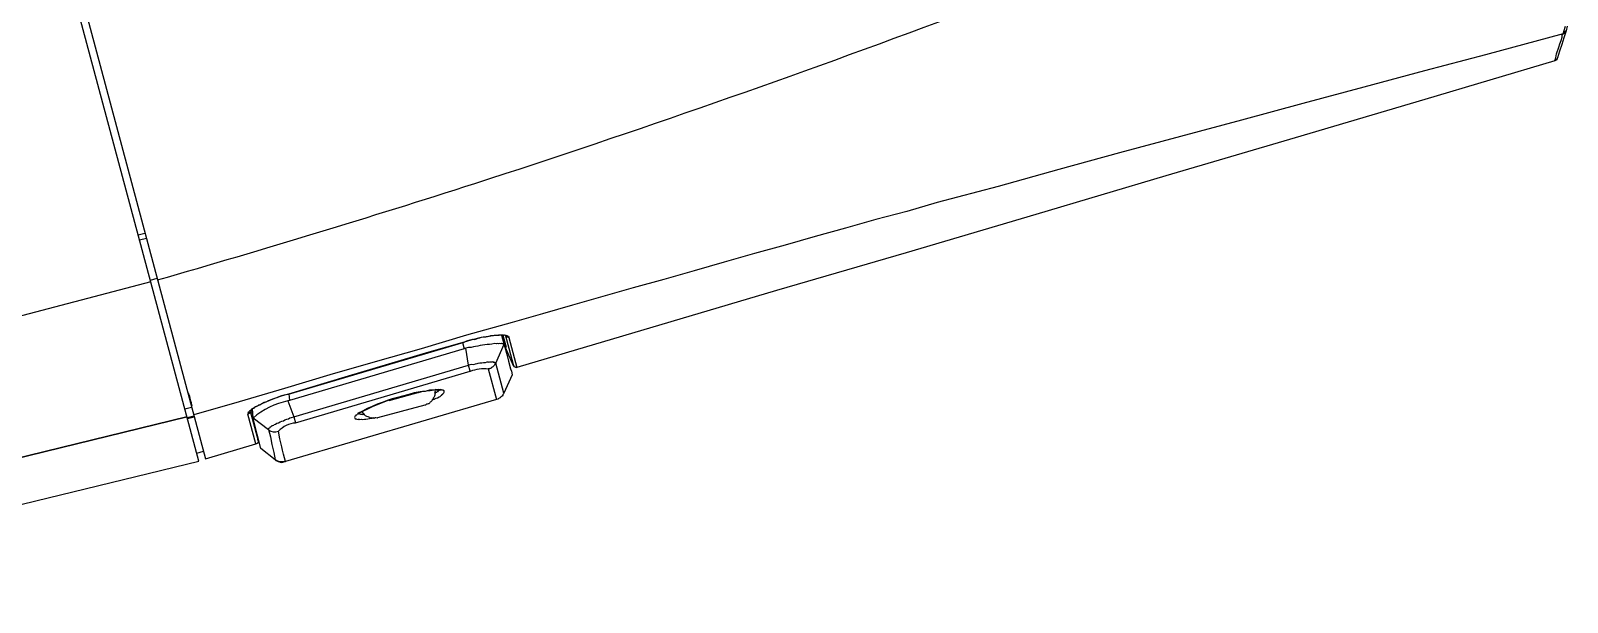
# Model space of a CAD drawing. Header units: millimetres. Extents: x 1086 to 16404, y 1320 to 9021.
# Drawn here: x 11549.1 to 11659.1, y 4901.7 to 4942.7 of the extents above; entities that cross this region are included whole.
import ezdxf

# ---------------------------------------------------------------- set-up
doc = ezdxf.new("R2010")
doc.units = ezdxf.units.MM
doc.header["$LTSCALE"] = 8
doc.layers.add('STS_Señales Débiles', color=7, linetype='Continuous', true_color=0x265482)

# ---------------------------------------------------------------- blocks, each defined once
blk = doc.blocks.new('BULLET WiFi')
for p, q in [((-209.91, -28.47), (-221.02, 12.99)), ((-218.06, 3.88), (-209.44, -28.3)), ((-112.21, 2.15), (-112.05, 2.7)), ((-112, 2.37), (-112.17, 1.85)), ((-111.92, 2.7), (-112, 2.37)), ((-112.21, 2.15), (-117.78, 0.65)), ((-112.69, 0.71), (-112.51, 1.19)), ((-112.51, 1.19), (-112.45, 1.43)), ((-112.3, 1.38), (-112.48, 0.9)), ((-112.45, 1.43), (-112.34, 1.67)), ((-112.34, 1.67), (-112.27, 1.91)), ((-112.17, 1.85), (-112.3, 1.38)), ((-112.27, 2.04), (-112.21, 2.15)), ((-112.27, 1.91), (-112.27, 2.04)), ((-117.78, 0.65), (-122.13, -0.51)), ((-112.81, 0.2), (-117.46, -1.17)), ((-112.82, 0.24), (-112.79, 0.29)), ((-112.81, 0.2), (-112.82, 0.24)), ((-112.77, 0.21), (-112.81, 0.2)), ((-112.79, 0.29), (-112.76, 0.35)), ((-112.74, 0.26), (-112.78, 0.25)), ((-112.78, 0.25), (-112.77, 0.21)), ((-112.76, 0.35), (-112.74, 0.43)), ((-112.74, 0.43), (-112.69, 0.71)), ((-112.7, 0.27), (-112.74, 0.26)), ((-112.67, 0.33), (-112.7, 0.27)), ((-112.63, 0.34), (-112.67, 0.33)), ((-112.61, 0.43), (-112.64, 0.38)), ((-112.64, 0.38), (-112.63, 0.34)), ((-112.48, 0.9), (-112.61, 0.43)), ((-122.13, -0.51), (-126.49, -1.68)), ((-126.49, -1.68), (-130.85, -2.85)), ((-117.46, -1.17), (-122.11, -2.55)), ((-130.85, -2.85), (-135.25, -4.03)), ((-122.11, -2.55), (-131.41, -5.3)), ((-135.25, -4.03), (-139.62, -5.2)), ((-139.62, -5.2), (-143.97, -6.37)), ((-131.41, -5.3), (-140.66, -8.04)), ((-143.97, -6.37), (-148.32, -7.58)), ((-148.32, -7.58), (-152.67, -8.79)), ((-152.67, -8.79), (-157.03, -9.95)), ((-140.66, -8.04), (-149.97, -10.8)), ((-159.2, -10.58), (-161.42, -11.17)), ((-149.97, -10.8), (-159.26, -13.55)), ((-157.03, -9.95), (-159.2, -10.58)), ((-163.59, -11.79), (-165.77, -12.38)), ((-161.42, -11.17), (-163.59, -11.79)), ((-214.25, -12.26), (-213.77, -12.13)), ((-214.16, -12.62), (-213.67, -12.49)), ((-167.93, -13), (-170.11, -13.59)), ((-165.77, -12.38), (-167.93, -13)), ((-172.28, -14.21), (-174.45, -14.84)), ((-170.11, -13.59), (-172.28, -14.21)), ((-159.26, -13.55), (-168.54, -16.25)), ((-213.38, -15.5), (-212.9, -15.37)), ((-174.45, -14.84), (-176.62, -15.47)), ((-213.35, -15.62), (-254.65, -26.51)), ((-168.54, -16.25), (-187.13, -21.76)), ((-178.8, -16.05), (-180.97, -16.67)), ((-176.62, -15.47), (-178.8, -16.05)), ((-183.14, -17.3), (-185.31, -17.92)), ((-180.97, -16.67), (-183.14, -17.3)), ((-187.48, -18.55), (-190.74, -19.46)), ((-185.31, -17.92), (-187.48, -18.55)), ((-190.74, -19.46), (-193.98, -20.42)), ((-190.72, -19.85), (-190.48, -19.79)), ((-190.48, -19.79), (-190.44, -19.78)), ((-190.44, -19.78), (-190.31, -19.74)), ((-189.7, -19.62), (-190.43, -19.81)), ((-190.31, -19.74), (-190.18, -19.75)), ((-190.18, -19.75), (-190.02, -19.7)), ((-190.02, -19.7), (-189.9, -19.67)), ((-189.9, -19.67), (-189.78, -19.64)), ((-189.78, -19.64), (-189.66, -19.6)), ((-188.99, -19.52), (-189.7, -19.62)), ((-189.66, -19.6), (-189.54, -19.57)), ((-189.54, -19.57), (-189.36, -19.57)), ((-189.36, -19.57), (-189.25, -19.54)), ((-189.25, -19.54), (-189.12, -19.51)), ((-189.12, -19.51), (-189, -19.47)), ((-189, -19.47), (-188.87, -19.48)), ((-188.44, -19.46), (-188.99, -19.52)), ((-188.87, -19.48), (-188.75, -19.45)), ((-188.75, -19.45), (-188.58, -19.45)), ((-188.58, -19.45), (-188.44, -19.46)), ((-188.1, -19.45), (-188.44, -19.46)), ((-188.44, -19.46), (-188.41, -19.45)), ((-188.41, -19.45), (-188.32, -19.43)), ((-188.32, -19.43), (-188.23, -19.44)), ((-188.23, -19.44), (-188.15, -19.42)), ((-188.23, -19.44), (-188.04, -20.13)), ((-188.15, -19.42), (-188.1, -19.45)), ((-188.14, -19.46), (-187.91, -20.31)), ((-188.1, -19.45), (-188.02, -19.43)), ((-187.91, -19.49), (-188.1, -19.45)), ((-188.02, -19.43), (-187.97, -19.46)), ((-187.97, -19.46), (-187.93, -19.45)), ((-187.97, -19.46), (-187.96, -19.5)), ((-187.91, -19.49), (-187.96, -19.5)), ((-187.96, -19.5), (-187.91, -19.49)), ((-187.96, -19.5), (-187.72, -20.39)), ((-187.93, -19.45), (-187.87, -19.48)), ((-187.9, -19.53), (-187.91, -19.49)), ((-187.89, -19.57), (-187.9, -19.53)), ((-187.85, -19.56), (-187.89, -19.57)), ((-187.87, -19.48), (-187.84, -19.47)), ((-187.84, -19.6), (-187.85, -19.56)), ((-187.84, -19.47), (-187.83, -19.5)), ((-187.8, -19.59), (-187.84, -19.6)), ((-187.83, -19.5), (-187.79, -19.49)), ((-187.76, -19.58), (-187.8, -19.59)), ((-187.79, -19.49), (-187.77, -19.54)), ((-187.77, -19.54), (-187.73, -19.52)), ((-187.75, -19.62), (-187.76, -19.58)), ((-187.71, -19.61), (-187.75, -19.62)), ((-187.73, -19.52), (-187.72, -19.57)), ((-187.72, -19.57), (-187.71, -19.61)), ((-187.71, -19.61), (-187.13, -21.76)), ((-203.5, -23.67), (-190.91, -19.94)), ((-190.91, -20.42), (-203.42, -24.12)), ((-193.44, -20.66), (-199.21, -22.38)), ((-193.98, -20.42), (-197.28, -21.35)), ((-190.91, -19.94), (-193.44, -20.66)), ((-191.03, -19.97), (-190.91, -20.42)), ((-190.43, -19.81), (-190.91, -19.94)), ((-190.91, -19.94), (-190.72, -19.85)), ((-190.87, -20.41), (-190.91, -20.42)), ((-190.79, -20.39), (-190.87, -20.41)), ((-190.59, -20.33), (-190.79, -20.39)), ((-190.59, -21.6), (-190.79, -20.39)), ((-190.41, -20.33), (-190.59, -20.33)), ((-190.25, -20.29), (-190.41, -20.33)), ((-190.09, -20.25), (-190.25, -20.29)), ((-189.92, -20.24), (-190.09, -20.25)), ((-189.76, -20.2), (-189.92, -20.24)), ((-189.6, -20.16), (-189.76, -20.2)), ((-189.43, -20.15), (-189.6, -20.16)), ((-189.27, -20.11), (-189.43, -20.15)), ((-189.09, -20.11), (-189.27, -20.11)), ((-188.92, -20.1), (-189.09, -20.11)), ((-188.72, -20.05), (-188.92, -20.1)), ((-188.62, -20.07), (-188.72, -20.05)), ((-188.64, -21.46), (-188.05, -20.09)), ((-188.55, -20.05), (-188.62, -20.07)), ((-188.45, -20.07), (-188.55, -20.05)), ((-188.37, -20.05), (-188.45, -20.07)), ((-188.28, -20.06), (-188.37, -20.05)), ((-188.24, -20.05), (-188.28, -20.06)), ((-188.2, -20.04), (-188.24, -20.05)), ((-188.19, -20.08), (-188.2, -20.04)), ((-188.15, -20.07), (-188.19, -20.08)), ((-188.11, -20.06), (-188.15, -20.07)), ((-188.1, -20.1), (-188.11, -20.06)), ((-188.05, -20.09), (-188.1, -20.1)), ((-188.05, -20.09), (-188.04, -20.13)), ((-188.04, -20.13), (-187.84, -20.9)), ((-187.91, -20.31), (-187.99, -20.33)), ((-187.38, -21.65), (-187.95, -20.33)), ((-187.84, -20.9), (-187.73, -21.31)), ((-187.72, -20.39), (-187.38, -21.65)), ((-203.11, -25.29), (-190.59, -21.6)), ((-197.28, -21.35), (-200.53, -22.3)), ((-190.59, -21.6), (-190.48, -21.56)), ((-190.47, -22.04), (-190.59, -21.6)), ((-190.48, -21.56), (-190.36, -21.53)), ((-190.36, -21.53), (-190.22, -21.54)), ((-190.22, -21.54), (-190.1, -21.51)), ((-190.1, -21.51), (-189.98, -21.48)), ((-189.98, -21.48), (-189.9, -21.45)), ((-189.9, -21.45), (-189.78, -21.42)), ((-189.78, -21.42), (-189.65, -21.43)), ((-189.65, -21.43), (-189.52, -21.4)), ((-189.52, -21.4), (-189.39, -21.4)), ((-189.39, -21.4), (-189.27, -21.37)), ((-189.27, -21.37), (-189.19, -21.35)), ((-189.19, -21.35), (-189.14, -21.38)), ((-189.14, -21.86), (-189.18, -21.87)), ((-189.18, -21.87), (-188.6, -24.05)), ((-189.14, -21.38), (-189.06, -21.36)), ((-189.1, -21.85), (-189.14, -21.86)), ((-189.06, -21.84), (-189.1, -21.85)), ((-189.06, -21.36), (-189.02, -21.35)), ((-189.02, -21.83), (-189.06, -21.84)), ((-189.02, -21.35), (-188.93, -21.37)), ((-188.98, -21.82), (-189.02, -21.83)), ((-188.95, -21.76), (-188.98, -21.82)), ((-188.91, -21.75), (-188.95, -21.76)), ((-188.93, -21.37), (-188.89, -21.36)), ((-188.87, -21.74), (-188.91, -21.75)), ((-188.89, -21.36), (-188.84, -21.34)), ((-188.84, -21.69), (-188.87, -21.74)), ((-188.84, -21.34), (-188.83, -21.39)), ((-188.8, -21.68), (-188.84, -21.69)), ((-188.83, -21.39), (-188.79, -21.38)), ((-188.77, -21.63), (-188.8, -21.68)), ((-188.79, -21.38), (-188.76, -21.37)), ((-188.74, -21.58), (-188.77, -21.63)), ((-188.76, -21.37), (-188.75, -21.4)), ((-188.75, -21.4), (-188.7, -21.39)), ((-188.7, -21.57), (-188.74, -21.58)), ((-188.68, -21.47), (-188.71, -21.53)), ((-188.71, -21.53), (-188.7, -21.57)), ((-188.7, -21.39), (-188.69, -21.43)), ((-188.69, -21.43), (-188.65, -21.42)), ((-188.64, -21.46), (-188.68, -21.47)), ((-188.65, -21.42), (-188.64, -21.46)), ((-188.06, -23.61), (-188.64, -21.46)), ((-187.73, -21.31), (-187.58, -21.87)), ((-187.58, -21.87), (-187.53, -22.04)), ((-187.34, -21.64), (-187.38, -21.65)), ((-187.33, -21.67), (-187.34, -21.64)), ((-187.32, -21.72), (-187.33, -21.67)), ((-187.26, -21.75), (-187.32, -21.72)), ((-187.23, -21.74), (-187.26, -21.75)), ((-187.22, -21.78), (-187.23, -21.74)), ((-187.18, -21.77), (-187.22, -21.78)), ((-187.13, -21.76), (-187.18, -21.77)), ((-200.53, -22.3), (-203.78, -23.26)), ((-199.21, -22.38), (-203.5, -23.67)), ((-202.99, -25.74), (-190.47, -22.04)), ((-187.47, -22.28), (-188.06, -23.61)), ((-187.53, -22.04), (-187.47, -22.28)), ((-210.7, -23.59), (-210.62, -23.71)), ((-210.62, -23.71), (-210.59, -23.83)), ((-210.59, -23.83), (-210.58, -23.87)), ((-210.58, -23.87), (-210.56, -23.95)), ((-210.56, -23.95), (-210.55, -23.99)), ((-210.55, -23.99), (-210.52, -24.07)), ((-210.52, -24.07), (-210.5, -24.15)), ((-210.5, -24.15), (-210.47, -24.27)), ((-203.78, -23.26), (-207.02, -24.22)), ((-204.72, -24.08), (-205.35, -24.34)), ((-205.08, -24.22), (-204.93, -24.13)), ((-204.93, -24.13), (-204.77, -24.09)), ((-204.77, -24.09), (-204.62, -24)), ((-203.98, -23.79), (-204.72, -24.08)), ((-204.62, -24), (-204.46, -23.96)), ((-204.46, -23.96), (-204.29, -23.92)), ((-204.29, -23.92), (-204.14, -23.84)), ((-204.14, -23.84), (-203.98, -23.79)), ((-203.5, -23.67), (-203.98, -23.79)), ((-203.98, -23.79), (-203.82, -23.75)), ((-203.82, -23.75), (-203.66, -23.71)), ((-188.6, -24.05), (-203.71, -28.5)), ((-203.66, -23.71), (-203.5, -23.67)), ((-203.46, -24.13), (-203.54, -24.15)), ((-203.54, -24.15), (-203.11, -25.29)), ((-203.46, -23.65), (-203.42, -24.12)), ((-203.42, -24.12), (-203.46, -24.13)), ((-196.28, -24.12), (-194.14, -23.54)), ((-195.32, -23.82), (-195.69, -23.91)), ((-195.69, -23.91), (-195.53, -23.87)), ((-195.53, -23.87), (-195.37, -23.83)), ((-195.37, -23.83), (-195.2, -23.78)), ((-194.88, -23.7), (-195.32, -23.82)), ((-195.2, -23.78), (-195, -23.73)), ((-195, -23.73), (-194.84, -23.69)), ((-194.48, -23.59), (-194.88, -23.7)), ((-194.84, -23.69), (-194.68, -23.64)), ((-194.68, -23.64), (-194.52, -23.6)), ((-194.52, -23.6), (-194.35, -23.56)), ((-194.06, -23.52), (-194.48, -23.59)), ((-194.35, -23.56), (-194.18, -23.55)), ((-194.18, -23.55), (-194.02, -23.51)), ((-193.73, -23.48), (-194.06, -23.52)), ((-194.02, -23.51), (-193.86, -23.47)), ((-193.86, -23.47), (-193.68, -23.47)), ((-193.4, -23.39), (-193.73, -23.48)), ((-193.68, -23.47), (-193.52, -23.42)), ((-193.52, -23.42), (-193.35, -23.42)), ((-193.14, -23.4), (-193.4, -23.39)), ((-193.35, -23.42), (-193.27, -23.4)), ((-193.24, -24.17), (-193.3, -24.23)), ((-193.27, -23.4), (-193.19, -23.38)), ((-193.21, -24.12), (-193.24, -24.17)), ((-193.22, -24.08), (-193.14, -24.06)), ((-193.18, -24.07), (-193.21, -24.12)), ((-193.19, -23.38), (-193.11, -23.36)), ((-193.14, -24.02), (-193.18, -24.07)), ((-192.93, -23.39), (-193.14, -23.4)), ((-193.12, -23.97), (-193.14, -24.02)), ((-193.14, -24.06), (-193.06, -24.03)), ((-193.09, -23.91), (-193.12, -23.97)), ((-193.11, -23.36), (-193.02, -23.37)), ((-193.06, -23.86), (-193.09, -23.91)), ((-193.03, -23.81), (-193.06, -23.86)), ((-193.06, -24.03), (-192.98, -23.98)), ((-192.96, -23.57), (-193.04, -23.64)), ((-193, -23.76), (-193.03, -23.81)), ((-193.02, -23.37), (-192.98, -23.36)), ((-192.99, -23.63), (-193.02, -23.68)), ((-193.02, -23.68), (-193, -23.76)), ((-192.98, -23.5), (-193.01, -23.59)), ((-193.01, -23.59), (-192.99, -23.63)), ((-192.98, -23.36), (-193, -23.45)), ((-193, -23.45), (-192.98, -23.5)), ((-192.94, -23.35), (-192.98, -23.36)), ((-192.98, -23.98), (-192.91, -23.96)), ((-192.92, -23.56), (-192.96, -23.57)), ((-192.85, -23.37), (-192.94, -23.35)), ((-192.76, -23.39), (-192.93, -23.39)), ((-192.89, -23.55), (-192.92, -23.56)), ((-192.91, -23.96), (-192.82, -23.93)), ((-192.85, -23.51), (-192.89, -23.55)), ((-192.77, -23.35), (-192.85, -23.37)), ((-192.81, -23.5), (-192.85, -23.51)), ((-192.82, -23.93), (-192.71, -23.86)), ((-192.78, -23.44), (-192.81, -23.5)), ((-192.75, -23.43), (-192.78, -23.44)), ((-192.67, -23.37), (-192.77, -23.35)), ((-192.71, -23.38), (-192.76, -23.39)), ((-192.66, -23.41), (-192.76, -23.39)), ((-192.76, -23.39), (-192.75, -23.43)), ((-192.71, -23.86), (-192.64, -23.84)), ((-192.63, -23.36), (-192.67, -23.37)), ((-192.62, -23.4), (-192.66, -23.41)), ((-192.64, -23.84), (-192.56, -23.77)), ((-192.6, -23.35), (-192.63, -23.36)), ((-192.54, -23.38), (-192.6, -23.35)), ((-192.56, -23.77), (-192.52, -23.76)), ((-192.5, -23.37), (-192.54, -23.38)), ((-192.52, -23.76), (-192.5, -23.71)), ((-192.45, -23.4), (-192.5, -23.37)), ((-192.5, -23.71), (-192.46, -23.7)), ((-192.46, -23.7), (-192.43, -23.65)), ((-192.41, -23.39), (-192.45, -23.4)), ((-192.43, -23.65), (-192.38, -23.64)), ((-192.4, -23.42), (-192.41, -23.39)), ((-192.36, -23.41), (-192.4, -23.42)), ((-192.39, -23.6), (-192.36, -23.59)), ((-192.38, -23.64), (-192.39, -23.6)), ((-192.35, -23.45), (-192.36, -23.41)), ((-192.36, -23.59), (-192.33, -23.54)), ((-192.34, -23.5), (-192.35, -23.45)), ((-192.33, -23.54), (-192.34, -23.5)), ((-188.51, -24.03), (-188.6, -24.05)), ((-188.47, -24.02), (-188.51, -24.03)), ((-188.44, -24.01), (-188.47, -24.02)), ((-188.4, -23.96), (-188.44, -24.01)), ((-188.32, -23.94), (-188.4, -23.96)), ((-188.3, -23.89), (-188.32, -23.94)), ((-188.25, -23.88), (-188.3, -23.89)), ((-188.22, -23.83), (-188.25, -23.88)), ((-188.18, -23.82), (-188.22, -23.83)), ((-188.15, -23.76), (-188.18, -23.82)), ((-188.13, -23.71), (-188.15, -23.76)), ((-188.09, -23.66), (-188.13, -23.71)), ((-188.06, -23.61), (-188.09, -23.66)), ((-252.25, -35.47), (-210.76, -25.3)), ((-210.76, -25.3), (-252.25, -35.47)), ((-210.91, -24.74), (-210.43, -24.61)), ((-210.75, -25.35), (-210.26, -25.22)), ((-210.72, -25.43), (-210.24, -25.3)), ((-210.47, -24.27), (-210.45, -24.35)), ((-210.45, -24.35), (-210.44, -24.39)), ((-210.42, -24.48), (-210.45, -24.53)), ((-210.44, -24.39), (-210.42, -24.48)), ((-207.02, -24.22), (-210.27, -25.17)), ((-206.4, -25.1), (-206.36, -25.09)), ((-206.36, -25.09), (-206.4, -25.1)), ((-205.83, -27.24), (-206.4, -25.1)), ((-206.38, -25), (-206.34, -24.99)), ((-206.37, -25.04), (-206.38, -25)), ((-206.36, -25.09), (-206.37, -25.04)), ((-206.32, -25.07), (-206.36, -25.09)), ((-206.35, -24.95), (-206.31, -24.94)), ((-206.34, -24.99), (-206.35, -24.95)), ((-206.28, -25.06), (-206.32, -25.07)), ((-206.31, -24.94), (-206.29, -24.89)), ((-206.29, -24.89), (-206.25, -24.87)), ((-206.25, -25.01), (-206.29, -25.02)), ((-206.29, -25.02), (-206.28, -25.06)), ((-206.22, -24.96), (-206.26, -24.97)), ((-206.26, -24.97), (-206.25, -25.01)), ((-206.17, -24.82), (-206.25, -24.87)), ((-206.25, -24.84), (-206.17, -24.82)), ((-206.25, -24.87), (-206.25, -24.84)), ((-206.25, -24.87), (-206.17, -25.16)), ((-206.25, -24.87), (-206.23, -24.92)), ((-206.23, -24.92), (-206.22, -24.96)), ((-206.14, -24.76), (-206.17, -24.82)), ((-206.17, -24.82), (-206.14, -24.76)), ((-206.17, -25.16), (-205.67, -27.02)), ((-205.84, -24.59), (-206.14, -24.76)), ((-206.14, -24.76), (-206.1, -24.75)), ((-206.04, -25.13), (-206.13, -24.81)), ((-206.1, -24.75), (-206.03, -24.69)), ((-206.02, -25.38), (-206.06, -24.74)), ((-206.03, -24.69), (-205.95, -24.67)), ((-205.95, -24.67), (-205.92, -24.62)), ((-205.92, -24.62), (-205.85, -24.55)), ((-205.85, -24.55), (-205.77, -24.53)), ((-205.35, -24.34), (-205.84, -24.59)), ((-205.77, -24.53), (-205.69, -24.51)), ((-205.69, -24.51), (-205.62, -24.45)), ((-205.62, -24.45), (-205.54, -24.43)), ((-205.54, -24.43), (-205.39, -24.34)), ((-205.39, -24.34), (-205.24, -24.26)), ((-205.24, -24.26), (-205.08, -24.22)), ((-203.27, -25.34), (-203.11, -25.29)), ((-203.11, -25.29), (-202.99, -25.74)), ((-198.73, -25.3), (-198.76, -25.34)), ((-198.7, -25.25), (-198.75, -25.26)), ((-198.75, -25.26), (-198.73, -25.3)), ((-198.67, -25.19), (-198.7, -25.25)), ((-198.63, -25.18), (-198.67, -25.19)), ((-198.59, -25.17), (-198.63, -25.18)), ((-198.56, -25.12), (-198.59, -25.17)), ((-198.53, -25.07), (-198.56, -25.12)), ((-198.44, -25.09), (-198.48, -25.1)), ((-198.39, -25.12), (-198.44, -25.09)), ((-198.3, -25.14), (-198.39, -25.12)), ((-198.26, -25.13), (-198.3, -25.14)), ((-198.22, -25.12), (-198.26, -25.13)), ((-198.17, -24.97), (-198.23, -24.9)), ((-198.17, -25.15), (-198.22, -25.12)), ((-198.16, -25.01), (-198.17, -24.97)), ((-198.09, -25.13), (-198.17, -25.15)), ((-198.1, -25.08), (-198.16, -25.01)), ((-198.05, -25.12), (-198.1, -25.08)), ((-198.05, -25.12), (-198.09, -25.13)), ((-198.04, -25.15), (-198.05, -25.12)), ((-197.97, -25.22), (-198.04, -25.15)), ((-197.92, -25.25), (-197.97, -25.22)), ((-197.87, -25.28), (-197.92, -25.25)), ((-197.78, -25.3), (-197.87, -25.28)), ((-197.73, -25.33), (-197.78, -25.3)), ((-193.72, -24.47), (-197.11, -25.38)), ((-193.68, -24.46), (-193.72, -24.47)), ((-193.61, -24.4), (-193.68, -24.46)), ((-193.57, -24.39), (-193.61, -24.4)), ((-193.49, -24.37), (-193.57, -24.39)), ((-193.44, -24.36), (-193.49, -24.37)), ((-193.38, -24.29), (-193.44, -24.36)), ((-193.35, -24.25), (-193.38, -24.29)), ((-193.3, -24.23), (-193.35, -24.25)), ((-206.02, -25.38), (-204.93, -26.22)), ((-206.01, -25.42), (-206.02, -25.38)), ((-205.48, -27.58), (-206.01, -25.42)), ((-204.94, -26.18), (-204.9, -26.17)), ((-204.93, -26.22), (-204.94, -26.18)), ((-204.93, -26.22), (-204.79, -26.74)), ((-204.91, -26.13), (-204.87, -26.12)), ((-204.9, -26.17), (-204.91, -26.13)), ((-204.87, -26.12), (-204.84, -26.07)), ((-204.84, -26.07), (-204.8, -26.06)), ((-204.8, -26.06), (-204.77, -26)), ((-204.77, -26), (-204.73, -25.99)), ((-204.73, -25.99), (-204.66, -25.93)), ((-204.66, -25.93), (-204.62, -25.92)), ((-204.62, -25.92), (-204.54, -25.9)), ((-204.54, -25.9), (-204.51, -25.84)), ((-204.51, -25.84), (-204.43, -25.82)), ((-204.43, -25.82), (-204.32, -25.75)), ((-204.32, -25.75), (-204.2, -25.72)), ((-204.11, -26.87), (-204.21, -26.33)), ((-204.2, -25.72), (-204.09, -25.65)), ((-204.09, -25.65), (-203.97, -25.61)), ((-203.97, -25.61), (-203.85, -25.58)), ((-203.85, -25.58), (-203.74, -25.51)), ((-203.74, -25.51), (-203.61, -25.47)), ((-203.61, -25.47), (-203.49, -25.44)), ((-203.49, -25.44), (-203.39, -25.37)), ((-203.39, -25.37), (-203.27, -25.34)), ((-198.76, -25.34), (-198.75, -25.39)), ((-198.75, -25.39), (-198.74, -25.43)), ((-198.74, -25.43), (-198.7, -25.42)), ((-198.7, -25.42), (-198.69, -25.46)), ((-198.69, -25.46), (-198.65, -25.45)), ((-198.65, -25.45), (-198.6, -25.48)), ((-198.6, -25.48), (-198.51, -25.49)), ((-198.51, -25.49), (-198.47, -25.48)), ((-198.47, -25.48), (-198.43, -25.47)), ((-198.43, -25.47), (-198.37, -25.5)), ((-198.37, -25.5), (-198.29, -25.48)), ((-198.29, -25.48), (-198.25, -25.47)), ((-198.25, -25.47), (-198.16, -25.49)), ((-198.16, -25.49), (-198.04, -25.46)), ((-198.04, -25.46), (-197.95, -25.48)), ((-197.95, -25.48), (-197.82, -25.45)), ((-197.82, -25.45), (-197.7, -25.41)), ((-197.67, -25.36), (-197.73, -25.33)), ((-197.7, -25.41), (-197.63, -25.39)), ((-197.63, -25.39), (-197.67, -25.36)), ((-197.54, -25.37), (-197.63, -25.39)), ((-197.63, -25.39), (-197.49, -25.4)), ((-197.49, -25.4), (-197.54, -25.37)), ((-197.41, -25.37), (-197.49, -25.4)), ((-197.49, -25.4), (-197.41, -25.37)), ((-197.36, -25.41), (-197.41, -25.37)), ((-197.28, -25.38), (-197.36, -25.41)), ((-197.24, -25.37), (-197.28, -25.38)), ((-197.15, -25.39), (-197.24, -25.37)), ((-197.11, -25.38), (-197.15, -25.39)), ((-209.44, -28.3), (-205.83, -27.24)), ((-205.79, -27.23), (-205.83, -27.24)), ((-205.75, -27.22), (-205.79, -27.23)), ((-205.7, -27.21), (-205.75, -27.22)), ((-205.67, -27.02), (-205.73, -26.65)), ((-205.68, -27.16), (-205.71, -27.17)), ((-205.71, -27.17), (-205.7, -27.21)), ((-205.65, -27.11), (-205.69, -27.12)), ((-205.69, -27.12), (-205.68, -27.16)), ((-205.62, -27.05), (-205.67, -26.85)), ((-205.67, -27.02), (-205.66, -27.07)), ((-205.66, -27.07), (-205.65, -27.11)), ((-205.57, -27.22), (-205.62, -27.05)), ((-204.79, -26.74), (-204.69, -27.29)), ((-204.69, -27.29), (-204.62, -27.57)), ((-203.96, -27.44), (-204.11, -26.87)), ((-203.93, -27.69), (-203.96, -27.44)), ((-251.41, -38.59), (-209.91, -28.47)), ((-210.06, -27.9), (-209.58, -27.77)), ((-204.44, -28.39), (-205.48, -27.58)), ((-204.62, -27.57), (-204.54, -27.85)), ((-204.54, -27.85), (-204.44, -28.39)), ((-204.44, -28.39), (-204.39, -28.42)), ((-204.33, -28.45), (-204.44, -28.39)), ((-204.39, -28.42), (-204.33, -28.45)), ((-204.33, -28.45), (-204.28, -28.47)), ((-204.1, -28.52), (-204.33, -28.45)), ((-204.28, -28.47), (-204.24, -28.51)), ((-204.24, -28.51), (-204.19, -28.5)), ((-204.19, -28.5), (-204.14, -28.53)), ((-204.14, -28.53), (-204.09, -28.56)), ((-203.84, -28.53), (-204.1, -28.52)), ((-204.09, -28.56), (-204.01, -28.54)), ((-204.01, -28.54), (-203.96, -28.57)), ((-203.96, -28.57), (-203.91, -28.56)), ((-203.85, -27.97), (-203.93, -27.69)), ((-203.91, -28.56), (-203.87, -28.54)), ((-203.87, -28.54), (-203.84, -28.53)), ((-203.71, -28.5), (-203.85, -27.97)), ((-203.71, -28.5), (-203.84, -28.53)), ((-203.84, -28.53), (-203.75, -28.51)), ((-203.75, -28.51), (-203.71, -28.5))]:
    blk.add_line(p, q)
for centre, radius, start, end in [((-433.07, 740.99), 787.95, 287.95689, 293.24087), ((-112.43, 2.55), 0.459, 299.0688, 337.6443), ((-412.6, 681.74), 725.27, 285.98523, 287.86145), ((-189.46, -24.69), 2.83, 84.348, 110.9353), ((-202.31, -29.74), 5.72, 102.4492, 130.4634), ((-192.14, -36.77), 13.34, 105.4418, 118.66), ((-192.23, -36.09), 12.65, 105.8689, 119.8319), ((-204.47, -25.65), 0.735, 231.2311, 290.8598), ((-202.85, -27.59), 1.85, 94.2066, 137.2811)]:
    blk.add_arc(centre, radius, start, end)
for tag, p in [('IDENTIFICADOR', (-400, -80)), ('MARCA', (-399.94, -99.49)), ('MODELO', (-400, -120)), ('TIPO_IP_IR', (-400, -140)), ('LENTE_RESOLUCION', (-400, -160)), ('FOV', (-400, -180)), ('PROTOCOLOS', (-400, -200)), ('DIMENSIONES', (-400, -220)), ('ALIMENTACION', (-400, -240))]:
    blk.add_attdef(tag, p, '', height=15)

msp = doc.modelspace()

# ---------------------------------------------------------------- block references
at = {"layer": 'STS_Señales Débiles'}
msp.add_blockref('BULLET WiFi', (11771.02, 4940.29), dxfattribs=at)

doc.saveas('drawing.dxf')
